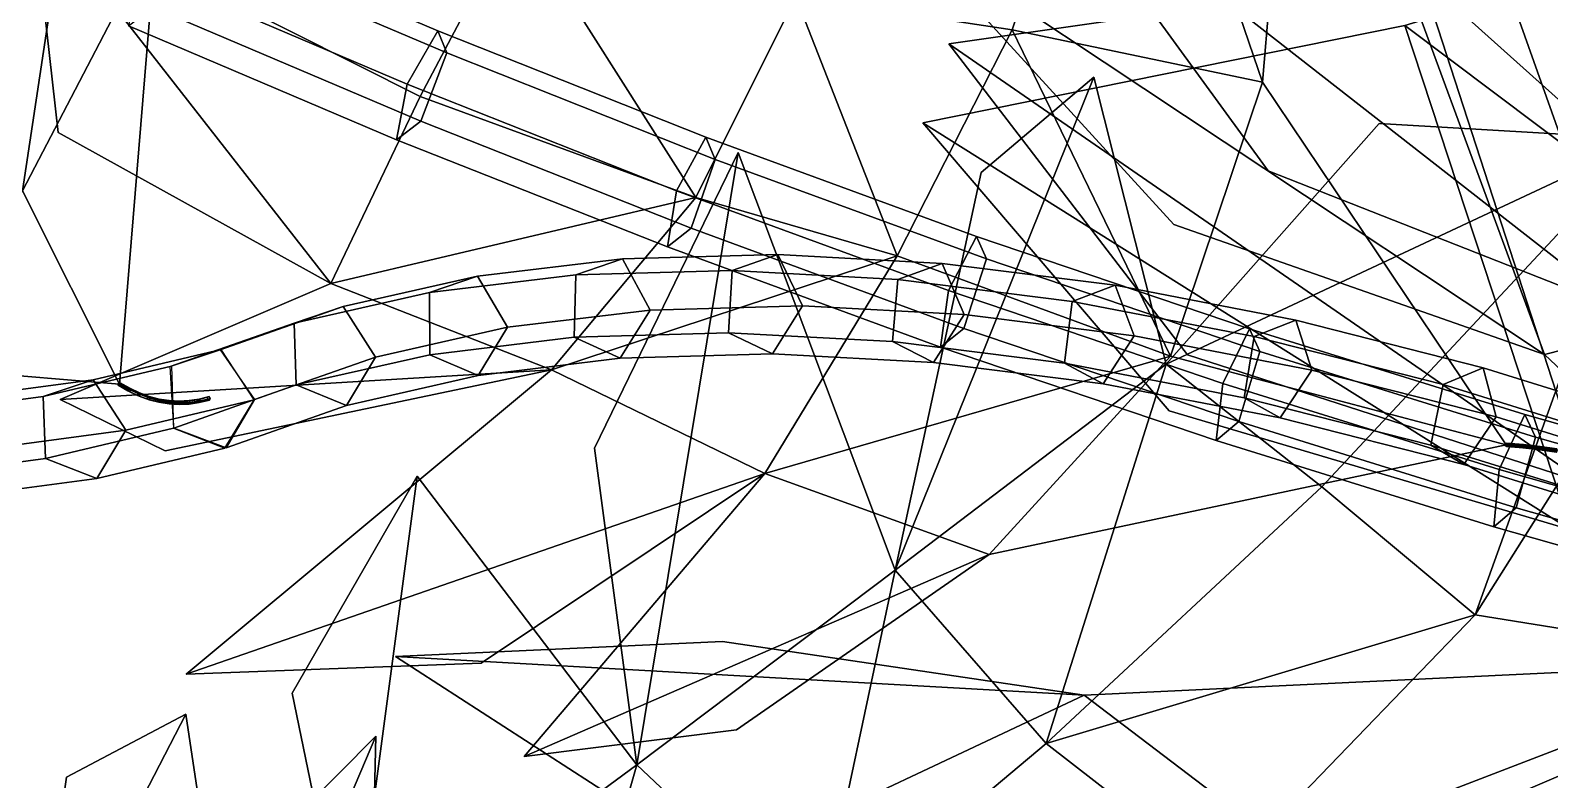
# Model space of a CAD drawing. Header units: metres. Extents: x -349 to 464, y -383 to 362.
# Drawn here: x -65.28 to -31.13, y 3.78 to 20.62 of the extents above; entities that cross this region are included whole.
import ezdxf

# ---------------------------------------------------------------- set-up
doc = ezdxf.new("R2010")
doc.units = ezdxf.units.M

msp = doc.modelspace()

# ---------------------------------------------------------------- linework, layer by layer
at = {"layer": 'Breeder_Leaf', "color": 3}
for points in [[(-43.2139, 20.6285, 437.6767), (-40.643, 28.4075, 435.7278), (-37.5853, 19.4541, 445.0708)], [(-43.2139, 20.6285, 437.6767), (-37.5853, 19.4541, 445.0708), (-40.643, 28.4075, 435.7278)], [(-40.643, 28.4075, 435.7278), (-37.1112, 25.03557, 440.5928), (-37.5853, 19.4541, 445.0708)], [(-40.643, 28.4075, 435.7278), (-37.5853, 19.4541, 445.0708), (-37.1112, 25.03557, 440.5928)], [(-65.4575, 17.0099, 404.4753), (-67.4969, 21.08638, 395.7272), (-64.1459, 25.7217, 396.6809)], [(-65.4575, 17.0099, 404.4753), (-64.1459, 25.7217, 396.6809), (-67.4969, 21.08638, 395.7272)], [(-65.4575, 17.0099, 404.4753), (-64.1459, 25.7217, 396.6809), (-62.4491, 22.7945, 405.415)], [(-65.4575, 17.0099, 404.4753), (-62.4491, 22.7945, 405.415), (-64.1459, 25.7217, 396.6809)], [(-58.53, 14.9287, 426.9133), (-65.2422, 23.5227, 421.9518), (-56.5204, 19.1333, 426.3197)], [(-58.53, 14.9287, 426.9133), (-56.5204, 19.1333, 426.3197), (-65.2422, 23.5227, 421.9518)], [(-58.53, 14.9287, 426.9133), (-64.6562, 18.322, 424.9456), (-65.2422, 23.5227, 421.9518)], [(-58.53, 14.9287, 426.9133), (-65.2422, 23.5227, 421.9518), (-64.6562, 18.322, 424.9456)], [(-56.5204, 19.1333, 426.3197), (-65.2422, 23.5227, 421.9518), (-54.3629, 23.2262, 425.6024)], [(-56.5204, 19.1333, 426.3197), (-54.3629, 23.2262, 425.6024), (-65.2422, 23.5227, 421.9518)], [(-50.3271, 16.8666, 432.5671), (-56.5204, 19.1333, 426.3197), (-54.3629, 23.2262, 425.6024)], [(-50.3271, 16.8666, 432.5671), (-54.3629, 23.2262, 425.6024), (-56.5204, 19.1333, 426.3197)], [(-50.3271, 16.8666, 432.5671), (-54.3629, 23.2262, 425.6024), (-48.07541, 21.373, 431.5889)], [(-50.3271, 16.8666, 432.5671), (-48.07541, 21.373, 431.5889), (-54.3629, 23.2262, 425.6024)], [(-63.2775, 12.6662, 416.2125), (-65.4575, 17.0099, 404.4753), (-62.4491, 22.7945, 405.415)], [(-63.2775, 12.6662, 416.2125), (-62.4491, 22.7945, 405.415), (-65.4575, 17.0099, 404.4753)], [(-45.7949, 15.5533, 438.775), (-50.3271, 16.8666, 432.5671), (-48.07541, 21.373, 431.5889)], [(-45.7949, 15.5533, 438.775), (-48.07541, 21.373, 431.5889), (-50.3271, 16.8666, 432.5671)], [(-45.7949, 15.5533, 438.775), (-48.07541, 21.373, 431.5889), (-43.2139, 20.6285, 437.6767)], [(-45.7949, 15.5533, 438.775), (-43.2139, 20.6285, 437.6767), (-48.07541, 21.373, 431.5889)], [(-39.6538, 13.2948, 446.1568), (-45.7949, 15.5533, 438.775), (-43.2139, 20.6285, 437.6767)], [(-39.6538, 13.2948, 446.1568), (-43.2139, 20.6285, 437.6767), (-45.7949, 15.5533, 438.775)], [(-39.6538, 13.2948, 446.1568), (-43.2139, 20.6285, 437.6767), (-37.5853, 19.4541, 445.0708)], [(-39.6538, 13.2948, 446.1568), (-37.5853, 19.4541, 445.0708), (-43.2139, 20.6285, 437.6767)], [(-45.8401, 8.4857, 310.7275), (-41.3783, 19.5695, 306.4935), (-39.7477, 13.118, 306.5736)], [(-45.8401, 8.4857, 310.7275), (-39.7477, 13.118, 306.5736), (-41.3783, 19.5695, 306.4935)], [(-45.8401, 8.4857, 310.7275), (-43.9102, 17.4277, 307.4954), (-41.3783, 19.5695, 306.4935)], [(-45.8401, 8.4857, 310.7275), (-41.3783, 19.5695, 306.4935), (-43.9102, 17.4277, 307.4954)], [(-58.53, 14.9287, 426.9133), (-56.5204, 19.1333, 426.3197), (-50.3271, 16.8666, 432.5671)], [(-58.53, 14.9287, 426.9133), (-50.3271, 16.8666, 432.5671), (-56.5204, 19.1333, 426.3197)], [(-32.1081, 11.3042, 456.1809), (-39.6538, 13.2948, 446.1568), (-37.5853, 19.4541, 445.0708)], [(-32.1081, 11.3042, 456.1809), (-37.5853, 19.4541, 445.0708), (-39.6538, 13.2948, 446.1568)], [(-39.7477, 13.118, 306.5736), (-34.9645, 18.5274, 307.4552), (-28.9543, 18.1748, 307.782)], [(-39.7477, 13.118, 306.5736), (-28.9543, 18.1748, 307.782), (-34.9645, 18.5274, 307.4552)], [(-39.7477, 13.118, 306.5736), (-28.9543, 18.1748, 307.782), (-36.253, 10.3607, 308.0752)], [(-39.7477, 13.118, 306.5736), (-36.253, 10.3607, 308.0752), (-28.9543, 18.1748, 307.782)], [(-36.253, 10.3607, 308.0752), (-28.9543, 18.1748, 307.782), (-32.8052, 7.4818, 309.3962)], [(-36.253, 10.3607, 308.0752), (-32.8052, 7.4818, 309.3962), (-28.9543, 18.1748, 307.782)], [(-28.9543, 18.1748, 307.782), (-29.2279, 13.14, 309.0493), (-32.8052, 7.4818, 309.3962)], [(-28.9543, 18.1748, 307.782), (-32.8052, 7.4818, 309.3962), (-29.2279, 13.14, 309.0493)], [(-51.6529, 4.1106, 313.8113), (-52.6017, 11.2315, 309.8065), (-49.3687, 17.8753, 306.6867)], [(-51.6529, 4.1106, 313.8113), (-49.3687, 17.8753, 306.6867), (-52.6017, 11.2315, 309.8065)], [(-51.6529, 4.1106, 313.8113), (-49.3687, 17.8753, 306.6867), (-45.8401, 8.4857, 310.7275)], [(-51.6529, 4.1106, 313.8113), (-45.8401, 8.4857, 310.7275), (-49.3687, 17.8753, 306.6867)], [(-70.1038, 13.2343, 403.0621), (-65.4575, 17.0099, 404.4753), (-63.2775, 12.6662, 416.2125)], [(-70.1038, 13.2343, 403.0621), (-63.2775, 12.6662, 416.2125), (-65.4575, 17.0099, 404.4753)], [(-53.5685, 12.9873, 433.8013), (-58.53, 14.9287, 426.9133), (-50.3271, 16.8666, 432.5671)], [(-53.5685, 12.9873, 433.8013), (-50.3271, 16.8666, 432.5671), (-58.53, 14.9287, 426.9133)], [(-53.5685, 12.9873, 433.8013), (-50.3271, 16.8666, 432.5671), (-45.7949, 15.5533, 438.775)], [(-53.5685, 12.9873, 433.8013), (-45.7949, 15.5533, 438.775), (-50.3271, 16.8666, 432.5671)], [(-48.7743, 10.6585, 439.6351), (-53.5685, 12.9873, 433.8013), (-45.7949, 15.5533, 438.775)], [(-48.7743, 10.6585, 439.6351), (-45.7949, 15.5533, 438.775), (-53.5685, 12.9873, 433.8013)], [(-48.7743, 10.6585, 439.6351), (-45.7949, 15.5533, 438.775), (-39.6538, 13.2948, 446.1568)], [(-48.7743, 10.6585, 439.6351), (-39.6538, 13.2948, 446.1568), (-45.7949, 15.5533, 438.775)], [(-53.5685, 12.9873, 433.8013), (-64.6121, 12.32, 427.6142), (-58.53, 14.9287, 426.9133)], [(-53.5685, 12.9873, 433.8013), (-58.53, 14.9287, 426.9133), (-64.6121, 12.32, 427.6142)], [(-53.5685, 12.9873, 433.8013), (-62.2515, 11.1687, 429.8735), (-64.6121, 12.32, 427.6142)], [(-53.5685, 12.9873, 433.8013), (-64.6121, 12.32, 427.6142), (-62.2515, 11.1687, 429.8735)], [(-48.7743, 10.6585, 439.6351), (-61.7837, 6.1489, 432.161), (-53.5685, 12.9873, 433.8013)], [(-48.7743, 10.6585, 439.6351), (-53.5685, 12.9873, 433.8013), (-61.7837, 6.1489, 432.161)], [(-43.7326, 8.8375, 447.3129), (-48.7743, 10.6585, 439.6351), (-39.6538, 13.2948, 446.1568)], [(-43.7326, 8.8375, 447.3129), (-39.6538, 13.2948, 446.1568), (-48.7743, 10.6585, 439.6351)], [(-45.8401, 8.4857, 310.7275), (-39.7477, 13.118, 306.5736), (-42.448, 4.5926, 311.3731)], [(-45.8401, 8.4857, 310.7275), (-42.448, 4.5926, 311.3731), (-39.7477, 13.118, 306.5736)], [(-43.7326, 8.8375, 447.3129), (-39.6538, 13.2948, 446.1568), (-32.1081, 11.3042, 456.1809)], [(-43.7326, 8.8375, 447.3129), (-32.1081, 11.3042, 456.1809), (-39.6538, 13.2948, 446.1568)], [(-39.7477, 13.118, 306.5736), (-36.253, 10.3607, 308.0752), (-42.448, 4.5926, 311.3731)], [(-39.7477, 13.118, 306.5736), (-42.448, 4.5926, 311.3731), (-36.253, 10.3607, 308.0752)], [(-48.7743, 10.6585, 439.6351), (-55.15, 6.3975, 436.6617), (-61.7837, 6.1489, 432.161)], [(-48.7743, 10.6585, 439.6351), (-61.7837, 6.1489, 432.161), (-55.15, 6.3975, 436.6617)], [(-58.0882, -0.6378, 318.6819), (-59.3938, 5.7197, 315.559), (-56.5848, 10.6034, 311.8127)], [(-58.0882, -0.6378, 318.6819), (-56.5848, 10.6034, 311.8127), (-59.3938, 5.7197, 315.559)], [(-58.0882, -0.6378, 318.6819), (-56.5848, 10.6034, 311.8127), (-51.6529, 4.1106, 313.8113)], [(-58.0882, -0.6378, 318.6819), (-51.6529, 4.1106, 313.8113), (-56.5848, 10.6034, 311.8127)], [(-43.7326, 8.8375, 447.3129), (-54.1788, 4.2967, 440.5253), (-48.7743, 10.6585, 439.6351)], [(-43.7326, 8.8375, 447.3129), (-48.7743, 10.6585, 439.6351), (-54.1788, 4.2967, 440.5253)], [(-42.448, 4.5926, 311.3731), (-36.253, 10.3607, 308.0752), (-32.8052, 7.4818, 309.3962)], [(-42.448, 4.5926, 311.3731), (-32.8052, 7.4818, 309.3962), (-36.253, 10.3607, 308.0752)], [(-43.7326, 8.8375, 447.3129), (-49.4103, 4.8957, 445.2875), (-54.1788, 4.2967, 440.5253)], [(-43.7326, 8.8375, 447.3129), (-54.1788, 4.2967, 440.5253), (-49.4103, 4.8957, 445.2875)], [(-51.6529, 4.1106, 313.8113), (-45.8401, 8.4857, 310.7275), (-47.5876, 0.2757, 315.3419)], [(-51.6529, 4.1106, 313.8113), (-47.5876, 0.2757, 315.3419), (-45.8401, 8.4857, 310.7275)], [(-45.8401, 8.4857, 310.7275), (-42.448, 4.5926, 311.3731), (-47.5876, 0.2757, 315.3419)], [(-45.8401, 8.4857, 310.7275), (-47.5876, 0.2757, 315.3419), (-42.448, 4.5926, 311.3731)], [(-42.448, 4.5926, 311.3731), (-32.8052, 7.4818, 309.3962), (-38.5308, 1.5478, 312.6842)], [(-42.448, 4.5926, 311.3731), (-38.5308, 1.5478, 312.6842), (-32.8052, 7.4818, 309.3962)], [(-32.8052, 7.4818, 309.3962), (-25.9624, 6.3798, 311.6606), (-38.5308, 1.5478, 312.6842)], [(-32.8052, 7.4818, 309.3962), (-38.5308, 1.5478, 312.6842), (-25.9624, 6.3798, 311.6606)], [(-57.07771, 6.5492, 280.9435), (-49.7242, 6.883, 277.6113), (-41.594, 5.6785, 279.3776)], [(-57.07771, 6.5492, 280.9435), (-41.594, 5.6785, 279.3776), (-49.7242, 6.883, 277.6113)], [(-49.7718, 1.8269, 285.6102), (-57.07771, 6.5492, 280.9435), (-41.594, 5.6785, 279.3776)], [(-49.7718, 1.8269, 285.6102), (-41.594, 5.6785, 279.3776), (-57.07771, 6.5492, 280.9435)], [(-24.8328, 6.4809, 274.8471), (-36.2133, 1.5871, 283.1112), (-41.594, 5.6785, 279.3776)], [(-24.8328, 6.4809, 274.8471), (-41.594, 5.6785, 279.3776), (-36.2133, 1.5871, 283.1112)], [(-25.9624, 6.3798, 311.6606), (-29.6698, 3.2965, 312.7779), (-38.5308, 1.5478, 312.6842)], [(-25.9624, 6.3798, 311.6606), (-38.5308, 1.5478, 312.6842), (-29.6698, 3.2965, 312.7779)], [(-32.3723, -0.6593, 288.7855), (-36.2133, 1.5871, 283.1112), (-24.8328, 6.4809, 274.8471)], [(-32.3723, -0.6593, 288.7855), (-24.8328, 6.4809, 274.8471), (-36.2133, 1.5871, 283.1112)], [(-36.2133, 1.5871, 283.1112), (-49.7718, 1.8269, 285.6102), (-41.594, 5.6785, 279.3776)], [(-36.2133, 1.5871, 283.1112), (-41.594, 5.6785, 279.3776), (-49.7718, 1.8269, 285.6102)], [(-65.2146, -1.3761, 512.3859), (-61.7869, 5.2481, 523.3487), (-60.6198, -2.5474, 520.4605)], [(-65.2146, -1.3761, 512.3859), (-60.6198, -2.5474, 520.4605), (-61.7869, 5.2481, 523.3487)], [(-65.2146, -1.3761, 512.3859), (-64.4737, 3.8351, 517.3021), (-61.7869, 5.2481, 523.3487)], [(-65.2146, -1.3761, 512.3859), (-61.7869, 5.2481, 523.3487), (-64.4737, 3.8351, 517.3021)], [(-60.6198, -2.5474, 520.4605), (-57.5169, 4.7589, 533.9673), (-57.7166, -4.02308, 527.6601)], [(-60.6198, -2.5474, 520.4605), (-57.7166, -4.02308, 527.6601), (-57.5169, 4.7589, 533.9673)], [(-60.6198, -2.5474, 520.4605), (-59.2025, 3.05417, 526.3137), (-57.5169, 4.7589, 533.9673)], [(-60.6198, -2.5474, 520.4605), (-57.5169, 4.7589, 533.9673), (-59.2025, 3.05417, 526.3137)], [(-47.5876, 0.2757, 315.3419), (-42.448, 4.5926, 311.3731), (-38.5308, 1.5478, 312.6842)], [(-47.5876, 0.2757, 315.3419), (-38.5308, 1.5478, 312.6842), (-42.448, 4.5926, 311.3731)], [(-58.0882, -0.6378, 318.6819), (-51.6529, 4.1106, 313.8113), (-54.3861, -5.4638, 319.6013)], [(-58.0882, -0.6378, 318.6819), (-54.3861, -5.4638, 319.6013), (-51.6529, 4.1106, 313.8113)], [(-51.6529, 4.1106, 313.8113), (-47.5876, 0.2757, 315.3419), (-54.3861, -5.4638, 319.6013)], [(-51.6529, 4.1106, 313.8113), (-54.3861, -5.4638, 319.6013), (-47.5876, 0.2757, 315.3419)]]:
    msp.add_3dface(points, dxfattribs=at)
at = {"layer": 'Breeder_Petiole', "color": 3}
for points in [[(-56.1222, 20.6087, 282.561), (-62.08989, 23.1472, 284.1131), (-62.8103, 21.9612, 283.2826), (-56.8137, 19.4108, 281.7231)], [(-55.9235, 20.1114, 284.087), (-61.9019, 22.6544, 285.6418), (-62.08989, 23.1472, 284.1131), (-56.1222, 20.6087, 282.561)], [(-56.5048, 18.5764, 284.1888), (-62.5195, 21.1343, 285.7531), (-61.9019, 22.6544, 285.6418), (-55.9235, 20.1114, 284.087)], [(-56.8137, 19.4108, 281.7231), (-62.8103, 21.9612, 283.2826), (-63.07431, 20.7243, 284.2904), (-57.04883, 18.1619, 282.7233)], [(-57.04883, 18.1619, 282.7233), (-63.07431, 20.7243, 284.2904), (-62.5195, 21.1343, 285.7531), (-56.5048, 18.5764, 284.1888)], [(-50.09502, 18.2221, 280.9984), (-56.1222, 20.6087, 282.561), (-56.8137, 19.4108, 281.7231), (-50.7572, 17.01312, 280.1529)], [(-49.8853, 17.7207, 282.5215), (-55.9235, 20.1114, 284.087), (-56.1222, 20.6087, 282.561), (-50.09502, 18.2221, 280.9984)], [(-50.43, 16.1717, 282.6139), (-56.5048, 18.5764, 284.1888), (-55.9235, 20.1114, 284.087), (-49.8853, 17.7207, 282.5215)], [(-50.7572, 17.01312, 280.1529), (-56.8137, 19.4108, 281.7231), (-57.04883, 18.1619, 282.7233), (-50.9631, 15.7531, 281.1456)], [(-50.9631, 15.7531, 281.1456), (-57.04883, 18.1619, 282.7233), (-56.5048, 18.5764, 284.1888), (-50.43, 16.1717, 282.6139)], [(-44.01171, 15.9891, 279.4261), (-50.09502, 18.2221, 280.9984), (-50.7572, 17.01312, 280.1529), (-44.6445, 14.7696, 278.573)], [(-43.791, 15.4837, 280.9464), (-49.8853, 17.7207, 282.5215), (-50.09502, 18.2221, 280.9984), (-44.01171, 15.9891, 279.4261)], [(-44.2987, 13.9217, 281.0292), (-50.43, 16.1717, 282.6139), (-49.8853, 17.7207, 282.5215), (-43.791, 15.4837, 280.9464)], [(-44.6445, 14.7696, 278.573), (-50.7572, 17.01312, 280.1529), (-50.9631, 15.7531, 281.1456), (-44.8208, 13.4992, 279.5581)], [(-44.8208, 13.4992, 279.5581), (-50.9631, 15.7531, 281.1456), (-50.43, 16.1717, 282.6139), (-44.2987, 13.9217, 281.0292)], [(-37.876, 13.9108, 277.8451), (-44.01171, 15.9891, 279.4261), (-44.6445, 14.7696, 278.573), (-38.4791, 12.6817, 276.9843)], [(-37.6443, 13.4019, 279.3625), (-43.791, 15.4837, 280.9464), (-44.01171, 15.9891, 279.4261), (-37.876, 13.9108, 277.8451)], [(-53.02409, 15.1223, 434.8412), (-56.3119, 14.7286, 430.0833), (-55.231, 15.09242, 429.307), (-51.9687, 15.4826, 434.029)], [(-51.9687, 15.4826, 434.029), (-55.231, 15.09242, 429.307), (-54.5582, 13.946, 428.9376), (-51.3524, 14.3313, 433.584)], [(-49.5084, 15.2204, 439.449), (-53.02409, 15.1223, 434.8412), (-51.9687, 15.4826, 434.029), (-48.4802, 15.5794, 438.6022)], [(-48.4802, 15.5794, 438.6022), (-51.9687, 15.4826, 434.029), (-51.3524, 14.3313, 433.584), (-47.9241, 14.4281, 438.0842)], [(-45.7822, 15.02203, 443.885), (-49.5084, 15.2204, 439.449), (-48.4802, 15.5794, 438.6022), (-44.7828, 15.3821, 443.0047)], [(-44.7828, 15.3821, 443.0047), (-48.4802, 15.5794, 438.6022), (-47.9241, 14.4281, 438.0842), (-44.2901, 14.2354, 442.4168)], [(-41.8635, 14.5278, 448.1278), (-45.7822, 15.02203, 443.885), (-44.7828, 15.3821, 443.0047), (-40.8944, 14.8911, 447.2157)], [(-40.8944, 14.8911, 447.2157), (-44.7828, 15.3821, 443.0047), (-44.2901, 14.2354, 442.4168), (-40.4681, 13.754, 446.5612)], [(-38.1146, 11.8278, 279.4357), (-44.2987, 13.9217, 281.0292), (-43.791, 15.4837, 280.9464), (-37.6443, 13.4019, 279.3625)], [(-56.3119, 14.7286, 430.0833), (-59.3558, 14.0415, 425.1982), (-58.2513, 14.4109, 424.4587), (-55.231, 15.09242, 429.307)], [(-55.231, 15.09242, 429.307), (-58.2513, 14.4109, 424.4587), (-57.5257, 13.2744, 424.1671), (-54.5582, 13.946, 428.9376)], [(-53.05702, 13.7209, 434.8963), (-56.303, 13.33, 430.1932), (-56.3119, 14.7286, 430.0833), (-53.02409, 15.1223, 434.8412)], [(-49.5857, 13.8196, 439.4515), (-53.05702, 13.7209, 434.8963), (-53.02409, 15.1223, 434.8412), (-49.5084, 15.2204, 439.449)], [(-45.9061, 13.6254, 443.837), (-49.5857, 13.8196, 439.4515), (-49.5084, 15.2204, 439.449), (-45.7822, 15.02203, 443.885)], [(-56.303, 13.33, 430.1932), (-59.3079, 12.6493, 425.3644), (-59.3558, 14.0415, 425.1982), (-56.3119, 14.7286, 430.0833)], [(-42.03623, 13.1389, 448.0319), (-45.9061, 13.6254, 443.837), (-45.7822, 15.02203, 443.885), (-41.8635, 14.5278, 448.1278)], [(-38.4791, 12.6817, 276.9843), (-44.6445, 14.7696, 278.573), (-44.8208, 13.4992, 279.5581), (-38.6257, 11.4017, 277.9618)], [(-37.7716, 13.7398, 452.1574), (-41.8635, 14.5278, 448.1278), (-40.8944, 14.8911, 447.2157), (-36.8341, 14.1087, 451.2149)], [(-36.8341, 14.1087, 451.2149), (-40.8944, 14.8911, 447.2157), (-40.4681, 13.754, 446.5612), (-36.4768, 12.9858, 450.4974)], [(-59.3558, 14.0415, 425.1982), (-62.1408, 13.06454, 420.2091), (-61.01471, 13.4419, 419.5072), (-58.2513, 14.4109, 424.4587)], [(-58.2513, 14.4109, 424.4587), (-61.01471, 13.4419, 419.5072), (-60.2405, 12.3198, 419.2954), (-57.5257, 13.2744, 424.1671)], [(-47.9241, 14.4281, 438.0842), (-51.3524, 14.3313, 433.584), (-52.02119, 13.2488, 434.117), (-48.6034, 13.3467, 438.6062)], [(-44.2901, 14.2354, 442.4168), (-47.9241, 14.4281, 438.0842), (-48.6034, 13.3467, 438.6062), (-44.9803, 13.1559, 442.9283)], [(-37.9949, 12.362, 452.0162), (-42.03623, 13.1389, 448.0319), (-41.8635, 14.5278, 448.1278), (-37.7716, 13.7398, 452.1574)], [(-59.3079, 12.6493, 425.3644), (-62.05695, 11.6822, 420.4332), (-62.1408, 13.06454, 420.2091), (-59.3558, 14.0415, 425.1982)], [(-51.3524, 14.3313, 433.584), (-54.5582, 13.946, 428.9376), (-55.2169, 12.8631, 429.4821), (-52.02119, 13.2488, 434.117)], [(-40.4681, 13.754, 446.5612), (-44.2901, 14.2354, 442.4168), (-44.9803, 13.1559, 442.9283), (-41.1697, 12.6772, 447.0627)], [(-33.5264, 12.6615, 455.9545), (-37.7716, 13.7398, 452.1574), (-36.8341, 14.1087, 451.2149), (-32.6217, 13.0382, 454.9835)], [(-32.6217, 13.0382, 454.9835), (-36.8341, 14.1087, 451.2149), (-36.4768, 12.9858, 450.4974), (-32.3357, 11.9343, 454.207)], [(-54.5582, 13.946, 428.9376), (-57.5257, 13.2744, 424.1671), (-58.175, 12.1918, 424.7237), (-55.2169, 12.8631, 429.4821)], [(-52.02119, 13.2488, 434.117), (-55.2169, 12.8631, 429.4821), (-56.303, 13.33, 430.1932), (-53.05702, 13.7209, 434.8963)], [(-48.6034, 13.3467, 438.6062), (-52.02119, 13.2488, 434.117), (-53.05702, 13.7209, 434.8963), (-49.5857, 13.8196, 439.4515)], [(-44.9803, 13.1559, 442.9283), (-48.6034, 13.3467, 438.6062), (-49.5857, 13.8196, 439.4515), (-45.9061, 13.6254, 443.837)], [(-38.6257, 11.4017, 277.9618), (-44.8208, 13.4992, 279.5581), (-44.2987, 13.9217, 281.0292), (-38.1146, 11.8278, 279.4357)], [(-36.4768, 12.9858, 450.4974), (-40.4681, 13.754, 446.5612), (-41.1697, 12.6772, 447.0627), (-37.1901, 11.9125, 450.9898)], [(-31.6916, 11.9886, 276.2563), (-37.876, 13.9108, 277.8451), (-38.4791, 12.6817, 276.9843), (-32.2647, 10.7506, 275.3879)], [(-33.8021, 11.2983, 455.7709), (-37.9949, 12.362, 452.0162), (-37.7716, 13.7398, 452.1574), (-33.5264, 12.6615, 455.9545)], [(-31.4488, 11.4764, 277.7709), (-37.6443, 13.4019, 279.3625), (-37.876, 13.9108, 277.8451), (-31.6916, 11.9886, 276.2563)], [(-62.1128, 13.0723, 420.2588), (-64.9919, 12.3893, 415.3684), (-63.8719, 12.7658, 414.6564), (-60.9927, 13.4487, 419.5468)], [(-60.9927, 13.4487, 419.5468), (-63.8719, 12.7658, 414.6564), (-63.1339, 11.6334, 414.3801), (-60.2547, 12.3164, 419.2705)], [(-55.2169, 12.8631, 429.4821), (-58.175, 12.1918, 424.7237), (-59.3079, 12.6493, 425.3644), (-56.303, 13.33, 430.1932)], [(-41.1697, 12.6772, 447.0627), (-44.9803, 13.1559, 442.9283), (-45.9061, 13.6254, 443.837), (-42.03623, 13.1389, 448.0319)], [(-31.8816, 9.8911, 277.8345), (-38.1146, 11.8278, 279.4357), (-37.6443, 13.4019, 279.3625), (-31.4488, 11.4764, 277.7709)], [(-62.06207, 11.68, 420.4234), (-64.9412, 10.997, 415.533), (-64.9919, 12.3893, 415.3684), (-62.1128, 13.0723, 420.2588)], [(-57.5257, 13.2744, 424.1671), (-60.2405, 12.3198, 419.2954), (-60.8809, 11.2385, 419.8644), (-58.175, 12.1918, 424.7237)], [(-37.1901, 11.9125, 450.9898), (-41.1697, 12.6772, 447.0627), (-42.03623, 13.1389, 448.0319), (-37.9949, 12.362, 452.0162)], [(-32.3357, 11.9343, 454.207), (-36.4768, 12.9858, 450.4974), (-37.1901, 11.9125, 450.9898), (-33.06111, 10.8652, 454.6908)], [(-29.2113, 11.3177, 459.4539), (-33.5264, 12.6615, 455.9545), (-32.6217, 13.0382, 454.9835), (-28.3066, 11.6944, 458.4829)], [(-28.3066, 11.6944, 458.4829), (-32.6217, 13.0382, 454.9835), (-32.3357, 11.9343, 454.207), (-28.02066, 10.5905, 457.7064)], [(-64.9919, 12.3893, 415.3684), (-67.9686, 11.9945, 410.5726), (-66.8549, 12.3706, 409.8506), (-63.8719, 12.7658, 414.6564)], [(-63.8719, 12.7658, 414.6564), (-66.8549, 12.3706, 409.8506), (-66.1548, 11.2316, 409.5102), (-63.1339, 11.6334, 414.3801)], [(-63.09216, 12.519, 416.6193), (-63.3077, 12.6451, 416.2222), (-63.3008, 12.6888, 416.2323), (-63.08634, 12.5632, 416.6276)], [(-63.05668, 12.5048, 416.5963), (-63.2725, 12.6311, 416.1986), (-63.3077, 12.6451, 416.2222), (-63.09216, 12.519, 416.6193)], [(-63.08634, 12.5632, 416.6276), (-63.3008, 12.6888, 416.2323), (-63.2616, 12.7007, 416.2148), (-63.04739, 12.5753, 416.6095)], [(-63.02917, 12.5394, 416.5903), (-63.2442, 12.6652, 416.1941), (-63.2725, 12.6311, 416.1986), (-63.05668, 12.5048, 416.5963)], [(-63.04739, 12.5753, 416.6095), (-63.2616, 12.7007, 416.2148), (-63.2442, 12.6652, 416.1941), (-63.02917, 12.5394, 416.5903)], [(-58.175, 12.1918, 424.7237), (-60.8809, 11.2385, 419.8644), (-62.05695, 11.6822, 420.4332), (-59.3079, 12.6493, 425.3644)], [(-32.2647, 10.7506, 275.3879), (-38.4791, 12.6817, 276.9843), (-38.6257, 11.4017, 277.9618), (-32.3815, 9.4617, 276.3576)], [(-29.487, 9.9545, 459.2703), (-33.8021, 11.2983, 455.7709), (-33.5264, 12.6615, 455.9545), (-29.2113, 11.3177, 459.4539)], [(-64.9412, 10.997, 415.533), (-67.9526, 10.5956, 410.6781), (-67.9686, 11.9945, 410.5726), (-64.9919, 12.3893, 415.3684)], [(-60.2547, 12.3164, 419.2705), (-63.1339, 11.6334, 414.3801), (-63.791, 10.5465, 414.9187), (-60.9118, 11.2295, 419.8091)], [(-62.8735, 12.4151, 417.0212), (-63.09216, 12.519, 416.6193), (-63.08634, 12.5632, 416.6276), (-62.8687, 12.4601, 417.0276)], [(-62.8375, 12.4007, 416.9987), (-63.05668, 12.5048, 416.5963), (-63.09216, 12.519, 416.6193), (-62.8735, 12.4151, 417.0212)], [(-62.8687, 12.4601, 417.0276), (-63.08634, 12.5632, 416.6276), (-63.04739, 12.5753, 416.6095), (-62.8298, 12.4724, 417.0088)], [(-62.8106, 12.4359, 416.991), (-63.02917, 12.5394, 416.5903), (-63.05668, 12.5048, 416.5963), (-62.8375, 12.4007, 416.9987)], [(-62.8298, 12.4724, 417.0088), (-63.04739, 12.5753, 416.6095), (-63.02917, 12.5394, 416.5903), (-62.8106, 12.4359, 416.991)], [(-62.6523, 12.3337, 417.4269), (-62.8735, 12.4151, 417.0212), (-62.8687, 12.4601, 417.0276), (-62.6485, 12.3794, 417.4314)], [(-62.6156, 12.3191, 417.4047), (-62.8375, 12.4007, 416.9987), (-62.8735, 12.4151, 417.0212), (-62.6523, 12.3337, 417.4269)], [(-62.6485, 12.3794, 417.4314), (-62.8687, 12.4601, 417.0276), (-62.8298, 12.4724, 417.0088), (-62.6096, 12.3919, 417.4118)], [(-62.5893, 12.3548, 417.3954), (-62.8106, 12.4359, 416.991), (-62.8375, 12.4007, 416.9987), (-62.6156, 12.3191, 417.4047)], [(-62.6096, 12.3919, 417.4118), (-62.8298, 12.4724, 417.0088), (-62.8106, 12.4359, 416.991), (-62.5893, 12.3548, 417.3954)], [(-62.4288, 12.2751, 417.8353), (-62.6523, 12.3337, 417.4269), (-62.6485, 12.3794, 417.4314), (-62.4261, 12.3214, 417.8378)], [(-62.3915, 12.2603, 417.8135), (-62.6156, 12.3191, 417.4047), (-62.6523, 12.3337, 417.4269), (-62.4288, 12.2751, 417.8353)], [(-62.4261, 12.3214, 417.8378), (-62.6485, 12.3794, 417.4314), (-62.6096, 12.3919, 417.4118), (-62.3872, 12.3341, 417.8175)], [(-62.366, 12.2965, 417.8026), (-62.5893, 12.3548, 417.3954), (-62.6156, 12.3191, 417.4047), (-62.3915, 12.2603, 417.8135)], [(-62.3872, 12.3341, 417.8175), (-62.6096, 12.3919, 417.4118), (-62.5893, 12.3548, 417.3954), (-62.366, 12.2965, 417.8026)], [(-62.2038, 12.2394, 418.2454), (-62.4288, 12.2751, 417.8353), (-62.4261, 12.3214, 417.8378), (-62.2021, 12.2862, 418.2459)], [(-62.2021, 12.2862, 418.2459), (-62.4261, 12.3214, 417.8378), (-62.3872, 12.3341, 417.8175), (-62.1632, 12.299, 418.2249)], [(-62.141, 12.261, 418.2115), (-62.366, 12.2965, 417.8026), (-62.3915, 12.2603, 417.8135), (-62.1659, 12.2244, 418.2241)], [(-62.1632, 12.299, 418.2249), (-62.3872, 12.3341, 417.8175), (-62.366, 12.2965, 417.8026), (-62.141, 12.261, 418.2115)], [(-61.9771, 12.2738, 418.6548), (-62.2021, 12.2862, 418.2459), (-62.1632, 12.299, 418.2249), (-61.9382, 12.2867, 418.633)], [(-61.9382, 12.2867, 418.633), (-62.1632, 12.299, 418.2249), (-62.141, 12.261, 418.2115), (-61.9149, 12.2485, 418.6211)], [(-61.7515, 12.2844, 419.0635), (-61.9771, 12.2738, 418.6548), (-61.9382, 12.2867, 418.633), (-61.7127, 12.2974, 419.0409)], [(-61.7127, 12.2974, 419.0409), (-61.9382, 12.2867, 418.633), (-61.9149, 12.2485, 418.6211), (-61.6883, 12.2589, 419.0305)], [(-61.526, 12.3178, 419.4709), (-61.7515, 12.2844, 419.0635), (-61.7127, 12.2974, 419.0409), (-61.4872, 12.3308, 419.4475)], [(-61.5242, 12.2703, 419.4765), (-61.7509, 12.237, 419.067), (-61.7515, 12.2844, 419.0635), (-61.526, 12.3178, 419.4709)], [(-61.4872, 12.3308, 419.4475), (-61.7127, 12.2974, 419.0409), (-61.6883, 12.2589, 419.0305), (-61.4617, 12.2923, 419.4387)], [(-61.3004, 12.3743, 419.8771), (-61.526, 12.3178, 419.4709), (-61.4872, 12.3308, 419.4475), (-61.2613, 12.3873, 419.8536)], [(-61.2987, 12.3264, 419.8828), (-61.5242, 12.2703, 419.4765), (-61.526, 12.3178, 419.4709), (-61.3004, 12.3743, 419.8771)], [(-61.2586, 12.311, 419.8626), (-61.4844, 12.2551, 419.4565), (-61.5242, 12.2703, 419.4765), (-61.2987, 12.3264, 419.8828)], [(-61.2613, 12.3873, 419.8536), (-61.4872, 12.3308, 419.4475), (-61.4617, 12.2923, 419.4387), (-61.2356, 12.3485, 419.8447)], [(-61.2356, 12.3485, 419.8447), (-61.4617, 12.2923, 419.4387), (-61.4844, 12.2551, 419.4565), (-61.2586, 12.311, 419.8626)], [(-33.06111, 10.8652, 454.6908), (-37.1901, 11.9125, 450.9898), (-37.9949, 12.362, 452.0162), (-33.8021, 11.2983, 455.7709)], [(-62.1659, 12.2244, 418.2241), (-62.3915, 12.2603, 417.8135), (-62.4288, 12.2751, 417.8353), (-62.2038, 12.2394, 418.2454)], [(-61.9776, 12.2267, 418.6563), (-62.2038, 12.2394, 418.2454), (-62.2021, 12.2862, 418.2459), (-61.9771, 12.2738, 418.6548)], [(-61.9391, 12.2116, 418.6354), (-62.1659, 12.2244, 418.2241), (-62.2038, 12.2394, 418.2454), (-61.9776, 12.2267, 418.6563)], [(-61.9149, 12.2485, 418.6211), (-62.141, 12.261, 418.2115), (-62.1659, 12.2244, 418.2241), (-61.9391, 12.2116, 418.6354)], [(-61.7509, 12.237, 419.067), (-61.9776, 12.2267, 418.6563), (-61.9771, 12.2738, 418.6548), (-61.7515, 12.2844, 419.0635)], [(-61.7118, 12.2218, 419.0466), (-61.9391, 12.2116, 418.6354), (-61.9776, 12.2267, 418.6563), (-61.7509, 12.237, 419.067)], [(-61.6883, 12.2589, 419.0305), (-61.9149, 12.2485, 418.6211), (-61.9391, 12.2116, 418.6354), (-61.7118, 12.2218, 419.0466)], [(-61.4844, 12.2551, 419.4565), (-61.7118, 12.2218, 419.0466), (-61.7509, 12.237, 419.067), (-61.5242, 12.2703, 419.4765)], [(-61.4617, 12.2923, 419.4387), (-61.6883, 12.2589, 419.0305), (-61.7118, 12.2218, 419.0466), (-61.4844, 12.2551, 419.4565)], [(-25.4623, 10.2236, 274.6607), (-31.6916, 11.9886, 276.2563), (-32.2647, 10.7506, 275.3879), (-26.00533, 8.9775, 273.7846)], [(-25.2082, 9.7083, 276.1724), (-31.4488, 11.4764, 277.7709), (-31.6916, 11.9886, 276.2563), (-25.4623, 10.2236, 274.6607)], [(-63.1339, 11.6334, 414.3801), (-66.1548, 11.2316, 409.5102), (-66.8293, 10.1409, 410.0187), (-63.791, 10.5465, 414.9187)], [(-60.9118, 11.2295, 419.8091), (-63.791, 10.5465, 414.9187), (-64.9412, 10.997, 415.533), (-62.06207, 11.68, 420.4234)], [(-32.3815, 9.4617, 276.3576), (-38.6257, 11.4017, 277.9618), (-38.1146, 11.8278, 279.4357), (-31.8816, 9.8911, 277.8345)], [(-28.02066, 10.5905, 457.7064), (-32.3357, 11.9343, 454.207), (-33.06111, 10.8652, 454.6908), (-28.7459, 9.5214, 458.1902)], [(-28.7459, 9.5214, 458.1902), (-33.06111, 10.8652, 454.6908), (-33.8021, 11.2983, 455.7709), (-29.487, 9.9545, 459.2703)], [(-31.7503, 11.2509, 456.4794), (-32.1275, 11.2819, 456.2049), (-32.1248, 11.3271, 456.2063), (-31.7467, 11.296, 456.4814)], [(-31.7264, 11.2371, 456.4444), (-32.1033, 11.268, 456.1701), (-32.1275, 11.2819, 456.2049), (-31.7503, 11.2509, 456.4794)], [(-31.7467, 11.296, 456.4814), (-32.1248, 11.3271, 456.2063), (-32.09901, 11.3401, 456.1723), (-31.7206, 11.309, 456.4477)], [(-31.7082, 11.2728, 456.4249), (-32.0858, 11.3038, 456.1501), (-32.1033, 11.268, 456.1701), (-31.7264, 11.2371, 456.4444)], [(-31.7206, 11.309, 456.4477), (-32.09901, 11.3401, 456.1723), (-32.0858, 11.3038, 456.1501), (-31.7082, 11.2728, 456.4249)], [(-25.6032, 8.1129, 276.2263), (-31.8816, 9.8911, 277.8345), (-31.4488, 11.4764, 277.7709), (-25.2082, 9.7083, 276.1724)], [(-31.3741, 11.2083, 456.7536), (-31.7503, 11.2509, 456.4794), (-31.7467, 11.296, 456.4814), (-31.3696, 11.2537, 456.7564)], [(-31.3696, 11.2537, 456.7564), (-31.7467, 11.296, 456.4814), (-31.7206, 11.309, 456.4477), (-31.343, 11.2668, 456.7225)], [(-31.3312, 11.2303, 456.699), (-31.7082, 11.2728, 456.4249), (-31.7264, 11.2371, 456.4444), (-31.3503, 11.1944, 456.7182)], [(-31.343, 11.2668, 456.7225), (-31.7206, 11.309, 456.4477), (-31.7082, 11.2728, 456.4249), (-31.3312, 11.2303, 456.699)], [(-63.791, 10.5465, 414.9187), (-66.8293, 10.1409, 410.0187), (-67.9526, 10.5956, 410.6781), (-64.9412, 10.997, 415.533)], [(-31.3503, 11.1944, 456.7182), (-31.7264, 11.2371, 456.4444), (-31.7503, 11.2509, 456.4794), (-31.3741, 11.2083, 456.7536)], [(-30.9989, 11.1543, 457.0273), (-31.3741, 11.2083, 456.7536), (-31.3696, 11.2537, 456.7564), (-30.9935, 11.1999, 457.0307)], [(-30.9752, 11.1403, 456.9913), (-31.3503, 11.1944, 456.7182), (-31.3741, 11.2083, 456.7536), (-30.9989, 11.1543, 457.0273)], [(-30.9935, 11.1999, 457.0307), (-31.3696, 11.2537, 456.7564), (-31.343, 11.2668, 456.7225), (-30.9665, 11.213, 456.9968)], [(-30.9552, 11.1764, 456.9726), (-31.3312, 11.2303, 456.699), (-31.3503, 11.1944, 456.7182), (-30.9752, 11.1403, 456.9913)], [(-30.9665, 11.213, 456.9968), (-31.343, 11.2668, 456.7225), (-31.3312, 11.2303, 456.699), (-30.9552, 11.1764, 456.9726)], [(-26.00533, 8.9775, 273.7846), (-32.2647, 10.7506, 275.3879), (-32.3815, 9.4617, 276.3576), (-26.09189, 7.6804, 274.7466)], [(-26.09189, 7.6804, 274.7466), (-32.3815, 9.4617, 276.3576), (-31.8816, 9.8911, 277.8345), (-25.6032, 8.1129, 276.2263)]]:
    msp.add_3dface(points, dxfattribs=at)
at = {"layer": 'Breeder_Stipule', "color": 3}
for points in [[(-33.5909, 25.8563, 356.7567), (-27.2191, 27.8031, 353.0894), (-23.2934, 15.4666, 352.9416)], [(-33.5909, 25.8563, 356.7567), (-23.2934, 15.4666, 352.9416), (-27.2191, 27.8031, 353.0894)], [(-23.3106, 15.352, 351.6396), (-28.9653, 26.8053, 349.5256), (-35.4619, 24.7872, 352.9384)], [(-23.3106, 15.352, 351.6396), (-35.4619, 24.7872, 352.9384), (-28.9653, 26.8053, 349.5256)], [(-29.5002, 14.3315, 357.9789), (-42.6578, 24.6081, 362.8915), (-33.5909, 25.8563, 356.7567)], [(-29.5002, 14.3315, 357.9789), (-33.5909, 25.8563, 356.7567), (-42.6578, 24.6081, 362.8915)], [(-29.5002, 14.3315, 357.9789), (-33.5909, 25.8563, 356.7567), (-23.2934, 15.4666, 352.9416)], [(-29.5002, 14.3315, 357.9789), (-23.2934, 15.4666, 352.9416), (-33.5909, 25.8563, 356.7567)], [(-35.4619, 24.7872, 352.9384), (-45.6514, 22.8977, 356.7823), (-31.2464, 13.3337, 354.4152)], [(-35.4619, 24.7872, 352.9384), (-31.2464, 13.3337, 354.4152), (-45.6514, 22.8977, 356.7823)], [(-29.5002, 14.3315, 357.9789), (-37.4574, 17.4645, 362.0078), (-42.6578, 24.6081, 362.8915)], [(-29.5002, 14.3315, 357.9789), (-42.6578, 24.6081, 362.8915), (-37.4574, 17.4645, 362.0078)], [(-23.3106, 15.352, 351.6396), (-35.4619, 24.7872, 352.9384), (-31.2464, 13.3337, 354.4152)], [(-23.3106, 15.352, 351.6396), (-31.2464, 13.3337, 354.4152), (-35.4619, 24.7872, 352.9384)], [(-34.02179, 21.8409, 351.9573), (-26.8183, 23.9774, 350.7805), (-22.76, 11.7572, 352.1297)], [(-34.02179, 21.8409, 351.9573), (-22.76, 11.7572, 352.1297), (-26.8183, 23.9774, 350.7805)], [(-45.6514, 22.8977, 356.7823), (-39.5779, 16.2529, 357.6804), (-31.2464, 13.3337, 354.4152)], [(-45.6514, 22.8977, 356.7823), (-31.2464, 13.3337, 354.4152), (-39.5779, 16.2529, 357.6804)], [(-22.3099, 11.6459, 350.9076), (-27.1552, 22.9406, 346.8363), (-34.3827, 20.7301, 347.7314)], [(-22.3099, 11.6459, 350.9076), (-34.3827, 20.7301, 347.7314), (-27.1552, 22.9406, 346.8363)], [(-30.3186, 10.433, 354.6396), (-44.6397, 20.3198, 354.4771), (-34.02179, 21.8409, 351.9573)], [(-30.3186, 10.433, 354.6396), (-34.02179, 21.8409, 351.9573), (-44.6397, 20.3198, 354.4771)], [(-30.3186, 10.433, 354.6396), (-34.02179, 21.8409, 351.9573), (-22.76, 11.7572, 352.1297)], [(-30.3186, 10.433, 354.6396), (-22.76, 11.7572, 352.1297), (-34.02179, 21.8409, 351.9573)], [(-34.3827, 20.7301, 347.7314), (-45.2172, 18.5425, 347.7155), (-30.6555, 9.3962, 350.6954)], [(-34.3827, 20.7301, 347.7314), (-30.6555, 9.3962, 350.6954), (-45.2172, 18.5425, 347.7155)], [(-22.3099, 11.6459, 350.9076), (-34.3827, 20.7301, 347.7314), (-30.6555, 9.3962, 350.6954)], [(-22.3099, 11.6459, 350.9076), (-30.6555, 9.3962, 350.6954), (-34.3827, 20.7301, 347.7314)], [(-30.3186, 10.433, 354.6396), (-39.2711, 13.3285, 355.5529), (-44.6397, 20.3198, 354.4771)], [(-30.3186, 10.433, 354.6396), (-44.6397, 20.3198, 354.4771), (-39.2711, 13.3285, 355.5529)], [(-45.2172, 18.5425, 347.7155), (-39.6802, 12.06964, 350.7635), (-30.6555, 9.3962, 350.6954)], [(-45.2172, 18.5425, 347.7155), (-30.6555, 9.3962, 350.6954), (-39.6802, 12.06964, 350.7635)], [(-17.09655, 0, 353.5642), (-23.3106, 15.352, 351.6396), (-31.2464, 13.3337, 354.4152)], [(-17.09655, 0, 353.5642), (-31.2464, 13.3337, 354.4152), (-23.3106, 15.352, 351.6396)]]:
    msp.add_3dface(points, dxfattribs=at)

doc.saveas('drawing.dxf')
